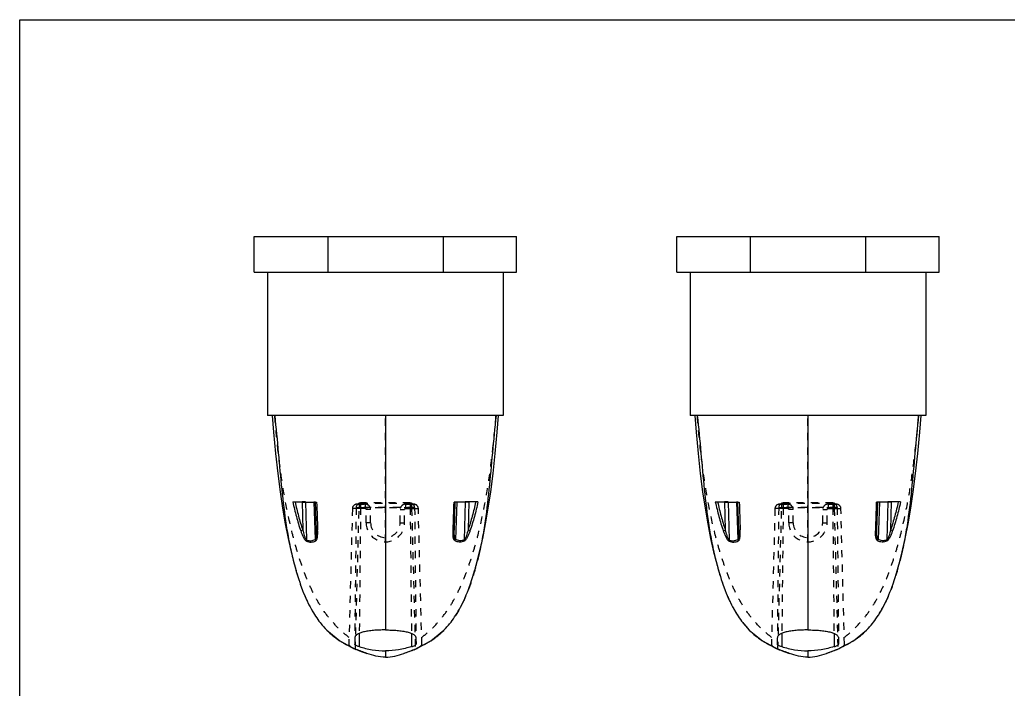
# Model space of a CAD drawing. Header units: millimetres. Extents: x 4 to 4769, y -754 to 1427.
# Drawn here: x 2245.3 to 2467.5, y 196.2 to 346.8 of the extents above; entities that cross this region are included whole.
import ezdxf

# ---------------------------------------------------------------- set-up
doc = ezdxf.new("R2010")
doc.units = ezdxf.units.MM
doc.header["$LTSCALE"] = 16.335
doc.linetypes.add('HIDDEN', pattern=[0.2, 0.1, -0.1])
doc.layers.get('0').update_dxf_attribs({"linetype": 'CONTINUOUS'})
doc.layers.add('DEFAULT_2', color=8, linetype='HIDDEN')

msp = doc.modelspace()

# ---------------------------------------------------------------- linework, layer by layer
at = {"color": 7, "linetype": 'Continuous'}
for p, q in [((2298.017, 290.002), (2298.017, 298.002)), ((2298.017, 298.002), (2357.016, 298.002)), ((2314.555, 298.002), (2314.555, 290.002)), ((2340.478, 298.002), (2340.478, 290.002)), ((2357.017, 290.002), (2357.017, 298.002)), ((2393.017, 290.002), (2393.017, 298.002)), ((2393.017, 298.002), (2452.016, 298.002)), ((2409.555, 298.002), (2409.555, 290.002)), ((2435.478, 298.002), (2435.478, 290.002)), ((2452.017, 290.002), (2452.017, 298.002)), ((2298.018, 290.002), (2357.016, 290.002)), ((2301.017, 290.002), (2301.017, 257.722)), ((2354.017, 290.002), (2354.017, 257.722)), ((2393.018, 290.002), (2452.016, 290.002)), ((2396.017, 290.002), (2396.017, 257.722)), ((2449.017, 290.002), (2449.017, 257.722)), ((2354.017, 257.722), (2301.017, 257.722)), ((2327.517, 257.722), (2327.517, 209.529)), ((2449.017, 257.722), (2396.017, 257.722)), ((2422.517, 257.722), (2422.517, 209.529)), ((2308.621, 238.305), (2308.775, 238.304)), ((2308.775, 238.304), (2309.571, 238.3)), ((2308.784, 238.314), (2308.934, 232.025)), ((2309.571, 238.3), (2309.716, 238.3)), ((2309.579, 238.312), (2309.783, 229.761)), ((2311.441, 238.292), (2311.778, 238.291)), ((2311.456, 238.303), (2311.75, 229.871)), ((2311.778, 238.291), (2312.071, 238.29)), ((2312.007, 232.042), (2311.789, 238.293)), ((2343.255, 238.291), (2342.963, 238.29)), ((2343.027, 232.042), (2343.245, 238.293)), ((2343.593, 238.292), (2343.255, 238.291)), ((2343.578, 238.303), (2343.284, 229.871)), ((2345.455, 238.312), (2345.251, 229.761)), ((2345.463, 238.3), (2345.318, 238.3)), ((2346.259, 238.304), (2345.463, 238.3)), ((2346.25, 238.314), (2346.099, 232.025)), ((2346.413, 238.305), (2346.259, 238.304)), ((2403.621, 238.305), (2403.775, 238.304)), ((2403.775, 238.304), (2404.571, 238.3)), ((2403.784, 238.314), (2403.934, 232.025)), ((2404.571, 238.3), (2404.716, 238.3)), ((2404.579, 238.312), (2404.783, 229.761)), ((2406.441, 238.292), (2406.778, 238.291)), ((2406.456, 238.303), (2406.75, 229.871)), ((2406.778, 238.291), (2407.071, 238.29)), ((2407.007, 232.042), (2406.789, 238.293)), ((2438.255, 238.291), (2437.963, 238.29)), ((2438.027, 232.042), (2438.245, 238.293)), ((2438.593, 238.292), (2438.255, 238.291)), ((2438.578, 238.303), (2438.284, 229.871)), ((2440.455, 238.312), (2440.251, 229.761)), ((2440.463, 238.3), (2440.318, 238.3)), ((2441.259, 238.304), (2440.463, 238.3)), ((2441.25, 238.314), (2441.099, 232.025)), ((2441.413, 238.305), (2441.259, 238.304)), ((2312.297, 231.76), (2312.286, 232.05)), ((2342.737, 231.76), (2342.747, 232.05)), ((2407.297, 231.76), (2407.286, 232.05)), ((2437.737, 231.76), (2437.747, 232.05)), ((2307.259, 223.481), (2307.281, 223.403)), ((2347.773, 223.476), (2347.752, 223.399)), ((2402.259, 223.481), (2402.281, 223.403)), ((2442.773, 223.476), (2442.752, 223.399)), ((2312.849, 211.194), (2313.1, 210.88)), ((2407.849, 211.194), (2408.1, 210.88)), ((2313.049, 210.942), (2313.1, 210.88)), ((2341.935, 210.881), (2342.005, 210.968)), ((2408.049, 210.942), (2408.1, 210.88)), ((2436.935, 210.881), (2437.005, 210.968)), ((2320.636, 207.687), (2320.622, 206.322)), ((2321.652, 208.768), (2321.621, 205.772)), ((2333.382, 208.768), (2333.413, 205.772)), ((2334.398, 207.687), (2334.412, 206.322)), ((2415.636, 207.687), (2415.622, 206.322)), ((2416.652, 208.768), (2416.621, 205.772)), ((2428.382, 208.768), (2428.413, 205.772)), ((2429.398, 207.687), (2429.412, 206.322)), ((2327.517, 204.839), (2327.517, 203.378)), ((2422.517, 204.839), (2422.517, 203.378))]:
    msp.add_line(p, q, dxfattribs=at)
msp.add_lwpolyline([(2245.323, 346.766), (2652.177, 346.766), (2652.177, 45.618), (2245.323, 45.618)], close=True)
for points in [[(2302.076, 257.722), (2302.379, 254.01), (2302.819, 249.234), (2303.307, 244.733), (2303.832, 240.619), (2304.386, 236.901), (2304.99, 233.395), (2305.64, 230.118), (2306.318, 227.114), (2307.008, 224.4), (2307.281, 223.407)], [(2347.752, 223.403), (2348.026, 224.399), (2348.715, 227.113), (2349.394, 230.117), (2350.043, 233.394), (2350.648, 236.9), (2351.201, 240.619), (2351.726, 244.732), (2352.215, 249.234), (2352.655, 254.011), (2352.958, 257.722)], [(2397.076, 257.722), (2397.379, 254.01), (2397.819, 249.234), (2398.307, 244.733), (2398.832, 240.619), (2399.386, 236.901), (2399.99, 233.395), (2400.64, 230.118), (2401.318, 227.114), (2402.008, 224.4), (2402.281, 223.407)], [(2442.752, 223.403), (2443.026, 224.399), (2443.715, 227.113), (2444.394, 230.117), (2445.043, 233.394), (2445.648, 236.9), (2446.201, 240.619), (2446.726, 244.732), (2447.215, 249.234), (2447.655, 254.011), (2447.958, 257.722)], [(2307.28, 223.407), (2307.405, 222.967), (2307.614, 222.255), (2307.825, 221.563), (2308.038, 220.891), (2308.254, 220.238), (2308.473, 219.604), (2308.695, 218.989), (2308.92, 218.392), (2309.148, 217.813), (2309.38, 217.252), (2309.615, 216.709), (2309.854, 216.184), (2310.095, 215.677), (2310.338, 215.188), (2310.583, 214.717), (2310.83, 214.263), (2311.078, 213.826), (2311.328, 213.405), (2311.579, 213.001), (2311.83, 212.613), (2312.083, 212.238), (2312.338, 211.876), (2312.593, 211.528), (2312.849, 211.194)], [(2342.005, 210.968), (2342.276, 211.311), (2342.548, 211.672), (2342.82, 212.05), (2343.091, 212.443), (2343.36, 212.853), (2343.629, 213.279), (2343.897, 213.725), (2344.163, 214.19), (2344.428, 214.674), (2344.69, 215.177), (2344.95, 215.699), (2345.207, 216.243), (2345.461, 216.806), (2345.711, 217.39), (2345.958, 217.994), (2346.2, 218.618), (2346.439, 219.263), (2346.674, 219.929), (2346.906, 220.617), (2347.135, 221.327), (2347.361, 222.059), (2347.585, 222.814), (2347.751, 223.399)], [(2402.28, 223.407), (2402.405, 222.967), (2402.614, 222.255), (2402.825, 221.563), (2403.038, 220.891), (2403.254, 220.238), (2403.473, 219.604), (2403.695, 218.989), (2403.92, 218.392), (2404.148, 217.813), (2404.38, 217.252), (2404.615, 216.709), (2404.854, 216.184), (2405.095, 215.677), (2405.338, 215.188), (2405.583, 214.717), (2405.83, 214.263), (2406.078, 213.826), (2406.328, 213.405), (2406.579, 213.001), (2406.83, 212.613), (2407.083, 212.238), (2407.338, 211.876), (2407.593, 211.528), (2407.849, 211.194)], [(2437.005, 210.968), (2437.276, 211.311), (2437.548, 211.672), (2437.82, 212.05), (2438.091, 212.443), (2438.36, 212.853), (2438.629, 213.279), (2438.897, 213.725), (2439.163, 214.19), (2439.428, 214.674), (2439.69, 215.177), (2439.95, 215.699), (2440.207, 216.243), (2440.461, 216.806), (2440.711, 217.39), (2440.958, 217.994), (2441.2, 218.618), (2441.439, 219.263), (2441.674, 219.929), (2441.906, 220.617), (2442.135, 221.327), (2442.361, 222.059), (2442.585, 222.814), (2442.751, 223.399)], [(2313.103, 210.883), (2314.343, 209.497), (2317.305, 207.069), (2320.913, 205.156)], [(2334.12, 205.156), (2337.731, 207.07), (2340.693, 209.499), (2341.932, 210.884)], [(2408.103, 210.883), (2409.343, 209.497), (2412.305, 207.069), (2415.913, 205.156)], [(2429.12, 205.156), (2432.731, 207.07), (2435.693, 209.499), (2436.932, 210.884)]]:
    msp.add_lwpolyline(points, dxfattribs=at)
for centre, radius, start, end in [((4802.7, 321.177), 2492.008, 181.906078, 182.049648), ((-147.666, 321.177), 2492.008, 357.950352, 358.093922), ((4897.7, 321.177), 2492.008, 181.906078, 182.049648), ((-52.666, 321.177), 2492.008, 357.950352, 358.093922), ((2377.903, 243.121), 73.324, 194.1725, 194.3475), ((2374.367, 242.205), 69.671, 194.33854, 195.58977), ((2280.683, 242.2), 69.654, 344.40627, 345.66246), ((2277.138, 243.118), 73.316, 345.65343, 345.8276), ((2472.903, 243.121), 73.324, 194.1725, 194.3475), ((2469.367, 242.205), 69.671, 194.33854, 195.58977), ((2375.683, 242.2), 69.654, 344.40627, 345.66246), ((2372.138, 243.118), 73.316, 345.65343, 345.8276), ((2327.889, 222.917), 19.069, 219.14311, 220.50471), ((2327.587, 222.66), 18.672, 220.50491, 223.21427), ((2327.426, 222.509), 18.451, 223.21626, 225.1138), ((2327.503, 222.594), 18.566, 225.13159, 236.14621), ((2327.531, 222.594), 18.566, 303.85996, 314.87519), ((2327.607, 222.509), 18.452, 314.89294, 316.78166), ((2327.447, 222.66), 18.672, 316.78367, 319.4944), ((2327.144, 222.918), 19.07, 319.49462, 320.86225), ((2422.889, 222.917), 19.069, 219.14311, 220.50471), ((2422.587, 222.66), 18.672, 220.50491, 223.21427), ((2422.426, 222.509), 18.451, 223.21626, 225.1138), ((2422.503, 222.594), 18.566, 225.13159, 236.14621), ((2422.531, 222.594), 18.566, 303.85996, 314.87519), ((2422.607, 222.509), 18.452, 314.89294, 316.78166), ((2422.447, 222.66), 18.672, 316.78367, 319.4944), ((2422.144, 222.918), 19.07, 319.49462, 320.86225), ((2328.017, 223.314), 19.451, 236.06843, 237.08228), ((2327.017, 223.314), 19.45, 302.92304, 303.93768), ((2423.017, 223.314), 19.451, 236.06843, 237.08228), ((2422.017, 223.314), 19.45, 302.92304, 303.93768), ((2331.299, 229.898), 26.812, 245.62955, 246.58751), ((2332.32, 232.258), 29.383, 246.59018, 247.64544), ((2322.714, 232.258), 29.383, 292.35461, 293.40956), ((2323.734, 229.898), 26.812, 293.41222, 294.37048), ((2426.299, 229.898), 26.812, 245.62955, 246.58751), ((2427.32, 232.258), 29.383, 246.59018, 247.64544), ((2417.714, 232.258), 29.383, 292.35461, 293.40956), ((2418.734, 229.898), 26.812, 293.41222, 294.37048)]:
    msp.add_arc(centre, radius, start, end, dxfattribs=at)
for points, knots in [([(2302.634, 257.722), (2302.936, 254.936), (2303.454, 249.396), (2304.181, 241.15), (2304.979, 234.376), (2305.901, 229.067), (2306.485, 226.458), (2306.811, 225.168)], [0, 0, 0, 0, 0.2559652, 0.5080426, 0.7560114, 0.8784716, 1, 1, 1, 1]), ([(2352.399, 257.722), (2352.097, 254.936), (2351.58, 249.396), (2350.852, 241.149), (2350.054, 234.376), (2349.133, 229.066), (2348.549, 226.458), (2348.223, 225.167)], [0, 0, 0, 0, 0.2559663, 0.5080446, 0.7560132, 0.8784727, 1, 1, 1, 1]), ([(2397.634, 257.722), (2397.936, 254.936), (2398.454, 249.396), (2399.181, 241.15), (2399.979, 234.376), (2400.901, 229.067), (2401.485, 226.458), (2401.811, 225.168)], [0, 0, 0, 0, 0.2559652, 0.5080426, 0.7560114, 0.8784716, 1, 1, 1, 1]), ([(2447.399, 257.722), (2447.097, 254.936), (2446.58, 249.396), (2445.852, 241.149), (2445.054, 234.376), (2444.133, 229.066), (2443.549, 226.458), (2443.223, 225.167)], [0, 0, 0, 0, 0.2559663, 0.5080446, 0.7560132, 0.8784727, 1, 1, 1, 1]), ([(2306.692, 238.318), (2306.763, 238.318), (2307.067, 238.315), (2307.372, 238.313), (2307.605, 238.312)], [0, 0, 0, 0, 0.2331261, 1, 1, 1, 1]), ([(2306.692, 238.318), (2306.944, 237.219), (2307.473, 235.029), (2308.118, 232.868), (2308.493, 231.808)], [0, 0, 0, 0, 0.5007232, 1, 1, 1, 1]), ([(2307.211, 238.317), (2307.453, 237.255), (2307.961, 235.139), (2308.577, 233.051), (2308.934, 232.025)], [0, 0, 0, 0, 0.5005999, 1, 1, 1, 1]), ([(2307.605, 238.312), (2307.685, 238.311), (2308.023, 238.309), (2308.362, 238.307), (2308.621, 238.305)], [0, 0, 0, 0, 0.2359079, 1, 1, 1, 1]), ([(2309.716, 238.3), (2309.851, 238.299), (2310.426, 238.296), (2311.001, 238.294), (2311.441, 238.292)], [0, 0, 0, 0, 0.2351612, 1, 1, 1, 1]), ([(2345.318, 238.3), (2345.183, 238.299), (2344.608, 238.296), (2344.032, 238.294), (2343.593, 238.292)], [0, 0, 0, 0, 0.2351612, 1, 1, 1, 1]), ([(2347.823, 238.317), (2347.581, 237.255), (2347.073, 235.139), (2346.457, 233.051), (2346.099, 232.025)], [0, 0, 0, 0, 0.5005999, 1, 1, 1, 1]), ([(2347.429, 238.312), (2347.349, 238.311), (2347.01, 238.309), (2346.671, 238.307), (2346.413, 238.305)], [0, 0, 0, 0, 0.2359079, 1, 1, 1, 1]), ([(2348.341, 238.318), (2348.09, 237.219), (2347.561, 235.029), (2346.916, 232.868), (2346.541, 231.808)], [0, 0, 0, 0, 0.5007232, 1, 1, 1, 1]), ([(2348.341, 238.318), (2348.27, 238.318), (2347.966, 238.315), (2347.662, 238.313), (2347.429, 238.312)], [0, 0, 0, 0, 0.2331261, 1, 1, 1, 1]), ([(2401.692, 238.318), (2401.763, 238.318), (2402.067, 238.315), (2402.372, 238.313), (2402.605, 238.312)], [0, 0, 0, 0, 0.2331261, 1, 1, 1, 1]), ([(2401.692, 238.318), (2401.944, 237.219), (2402.473, 235.029), (2403.118, 232.868), (2403.493, 231.808)], [0, 0, 0, 0, 0.5007232, 1, 1, 1, 1]), ([(2402.211, 238.317), (2402.453, 237.255), (2402.961, 235.139), (2403.577, 233.051), (2403.934, 232.025)], [0, 0, 0, 0, 0.5005999, 1, 1, 1, 1]), ([(2402.605, 238.312), (2402.685, 238.311), (2403.023, 238.309), (2403.362, 238.307), (2403.621, 238.305)], [0, 0, 0, 0, 0.2359079, 1, 1, 1, 1]), ([(2404.716, 238.3), (2404.851, 238.299), (2405.426, 238.296), (2406.001, 238.294), (2406.441, 238.292)], [0, 0, 0, 0, 0.2351612, 1, 1, 1, 1]), ([(2440.318, 238.3), (2440.183, 238.299), (2439.608, 238.296), (2439.032, 238.294), (2438.593, 238.292)], [0, 0, 0, 0, 0.2351612, 1, 1, 1, 1]), ([(2442.823, 238.317), (2442.581, 237.255), (2442.073, 235.139), (2441.457, 233.051), (2441.099, 232.025)], [0, 0, 0, 0, 0.5005999, 1, 1, 1, 1]), ([(2442.429, 238.312), (2442.349, 238.311), (2442.01, 238.309), (2441.671, 238.307), (2441.413, 238.305)], [0, 0, 0, 0, 0.2359079, 1, 1, 1, 1]), ([(2443.341, 238.318), (2443.09, 237.219), (2442.561, 235.029), (2441.916, 232.868), (2441.541, 231.808)], [0, 0, 0, 0, 0.5007232, 1, 1, 1, 1]), ([(2443.341, 238.318), (2443.27, 238.318), (2442.966, 238.315), (2442.662, 238.313), (2442.429, 238.312)], [0, 0, 0, 0, 0.2331261, 1, 1, 1, 1]), ([(2308.493, 231.808), (2308.549, 231.846), (2308.695, 231.922), (2308.845, 231.988), (2308.934, 232.025)], [0, 0, 0, 0, 0.4117963, 1, 1, 1, 1]), ([(2308.493, 231.808), (2308.574, 231.578), (2308.744, 231.126), (2308.986, 230.576), (2309.205, 230.162), (2309.38, 229.88), (2309.565, 229.645), (2309.712, 229.519), (2309.79, 229.486)], [0, 0, 0, 0, 0.2708432, 0.5372629, 0.6668606, 0.7913474, 0.9057301, 1, 1, 1, 1]), ([(2308.934, 232.025), (2308.984, 231.817), (2309.088, 231.406), (2309.236, 230.897), (2309.372, 230.5), (2309.484, 230.216), (2309.591, 229.993), (2309.692, 229.843), (2309.75, 229.781), (2309.783, 229.761)], [0, 0, 0, 0, 0.2619128, 0.5222063, 0.6509262, 0.7773679, 0.8981452, 0.9532518, 1, 1, 1, 1]), ([(2311.75, 229.871), (2311.809, 229.915), (2311.885, 230.066), (2311.945, 230.307), (2311.984, 230.578), (2312.013, 230.958), (2312.023, 231.448), (2312.014, 231.843), (2312.007, 232.042)], [0, 0, 0, 0, 0.0988288, 0.21471, 0.3385365, 0.4667189, 0.7304565, 1, 1, 1, 1]), ([(2311.852, 229.557), (2311.992, 229.622), (2312.129, 229.867), (2312.217, 230.194), (2312.282, 230.59), (2312.311, 231.114), (2312.305, 231.542), (2312.297, 231.76)], [0, 0, 0, 0, 0.2000785, 0.3193724, 0.4466481, 0.7167175, 1, 1, 1, 1]), ([(2312.297, 231.76), (2312.255, 231.777), (2312.18, 231.813), (2312.066, 231.893), (2312.009, 231.984), (2312.007, 232.042)], [0, 0, 0, 0, 0.3195416, 0.5889107, 1, 1, 1, 1]), ([(2343.181, 229.557), (2343.041, 229.622), (2342.905, 229.867), (2342.816, 230.194), (2342.752, 230.59), (2342.723, 231.114), (2342.729, 231.542), (2342.737, 231.76)], [0, 0, 0, 0, 0.2000785, 0.3193724, 0.4466481, 0.7167175, 1, 1, 1, 1]), ([(2342.737, 231.76), (2342.779, 231.777), (2342.854, 231.813), (2342.968, 231.893), (2343.025, 231.984), (2343.027, 232.042)], [0, 0, 0, 0, 0.3195416, 0.5889107, 1, 1, 1, 1]), ([(2343.284, 229.871), (2343.225, 229.915), (2343.149, 230.066), (2343.089, 230.307), (2343.05, 230.578), (2343.02, 230.958), (2343.011, 231.448), (2343.02, 231.843), (2343.027, 232.042)], [0, 0, 0, 0, 0.0988288, 0.21471, 0.3385365, 0.4667189, 0.7304565, 1, 1, 1, 1]), ([(2346.541, 231.808), (2346.459, 231.578), (2346.289, 231.126), (2346.047, 230.576), (2345.829, 230.162), (2345.653, 229.88), (2345.469, 229.645), (2345.322, 229.519), (2345.244, 229.486)], [0, 0, 0, 0, 0.2708432, 0.5372629, 0.6668606, 0.7913474, 0.9057301, 1, 1, 1, 1]), ([(2346.099, 232.025), (2346.05, 231.817), (2345.946, 231.406), (2345.797, 230.897), (2345.662, 230.5), (2345.549, 230.216), (2345.442, 229.993), (2345.342, 229.843), (2345.283, 229.781), (2345.251, 229.761)], [0, 0, 0, 0, 0.2619128, 0.5222063, 0.6509262, 0.7773679, 0.8981452, 0.9532518, 1, 1, 1, 1]), ([(2346.541, 231.808), (2346.485, 231.846), (2346.339, 231.922), (2346.189, 231.988), (2346.099, 232.025)], [0, 0, 0, 0, 0.4117963, 1, 1, 1, 1]), ([(2403.493, 231.808), (2403.549, 231.846), (2403.695, 231.922), (2403.845, 231.988), (2403.934, 232.025)], [0, 0, 0, 0, 0.4117963, 1, 1, 1, 1]), ([(2403.493, 231.808), (2403.574, 231.578), (2403.744, 231.126), (2403.986, 230.576), (2404.205, 230.162), (2404.38, 229.88), (2404.565, 229.645), (2404.712, 229.519), (2404.79, 229.486)], [0, 0, 0, 0, 0.2708432, 0.5372629, 0.6668606, 0.7913474, 0.9057301, 1, 1, 1, 1]), ([(2403.934, 232.025), (2403.984, 231.817), (2404.088, 231.406), (2404.236, 230.897), (2404.372, 230.5), (2404.484, 230.216), (2404.591, 229.993), (2404.692, 229.843), (2404.75, 229.781), (2404.783, 229.761)], [0, 0, 0, 0, 0.2619128, 0.5222063, 0.6509262, 0.7773679, 0.8981452, 0.9532518, 1, 1, 1, 1]), ([(2406.75, 229.871), (2406.809, 229.915), (2406.885, 230.066), (2406.945, 230.307), (2406.984, 230.578), (2407.013, 230.958), (2407.023, 231.448), (2407.014, 231.843), (2407.007, 232.042)], [0, 0, 0, 0, 0.0988288, 0.21471, 0.3385365, 0.4667189, 0.7304565, 1, 1, 1, 1]), ([(2406.852, 229.557), (2406.992, 229.622), (2407.129, 229.867), (2407.217, 230.194), (2407.282, 230.59), (2407.311, 231.114), (2407.305, 231.542), (2407.297, 231.76)], [0, 0, 0, 0, 0.2000785, 0.3193724, 0.4466481, 0.7167175, 1, 1, 1, 1]), ([(2407.297, 231.76), (2407.255, 231.777), (2407.18, 231.813), (2407.066, 231.893), (2407.009, 231.984), (2407.007, 232.042)], [0, 0, 0, 0, 0.3195416, 0.5889107, 1, 1, 1, 1]), ([(2438.181, 229.557), (2438.041, 229.622), (2437.905, 229.867), (2437.816, 230.194), (2437.752, 230.59), (2437.723, 231.114), (2437.729, 231.542), (2437.737, 231.76)], [0, 0, 0, 0, 0.2000785, 0.3193724, 0.4466481, 0.7167175, 1, 1, 1, 1]), ([(2437.737, 231.76), (2437.779, 231.777), (2437.854, 231.813), (2437.968, 231.893), (2438.025, 231.984), (2438.027, 232.042)], [0, 0, 0, 0, 0.3195416, 0.5889107, 1, 1, 1, 1]), ([(2438.284, 229.871), (2438.225, 229.915), (2438.149, 230.066), (2438.089, 230.307), (2438.05, 230.578), (2438.02, 230.958), (2438.011, 231.448), (2438.02, 231.843), (2438.027, 232.042)], [0, 0, 0, 0, 0.0988288, 0.21471, 0.3385365, 0.4667189, 0.7304565, 1, 1, 1, 1]), ([(2441.541, 231.808), (2441.459, 231.578), (2441.289, 231.126), (2441.047, 230.576), (2440.829, 230.162), (2440.653, 229.88), (2440.469, 229.645), (2440.322, 229.519), (2440.244, 229.486)], [0, 0, 0, 0, 0.2708432, 0.5372629, 0.6668606, 0.7913474, 0.9057301, 1, 1, 1, 1]), ([(2441.099, 232.025), (2441.05, 231.817), (2440.946, 231.406), (2440.797, 230.897), (2440.662, 230.5), (2440.549, 230.216), (2440.442, 229.993), (2440.342, 229.843), (2440.283, 229.781), (2440.251, 229.761)], [0, 0, 0, 0, 0.2619128, 0.5222063, 0.6509262, 0.7773679, 0.8981452, 0.9532518, 1, 1, 1, 1]), ([(2441.541, 231.808), (2441.485, 231.846), (2441.339, 231.922), (2441.189, 231.988), (2441.099, 232.025)], [0, 0, 0, 0, 0.4117963, 1, 1, 1, 1]), ([(2309.79, 229.486), (2309.786, 229.508), (2309.775, 229.6), (2309.776, 229.692), (2309.783, 229.761)], [0, 0, 0, 0, 0.2457898, 1, 1, 1, 1]), ([(2309.783, 229.761), (2309.941, 229.695), (2310.27, 229.599), (2310.95, 229.567), (2311.448, 229.721), (2311.75, 229.871)], [0, 0, 0, 0, 0.2546239, 0.5006851, 1, 1, 1, 1]), ([(2309.79, 229.486), (2309.956, 229.415), (2310.298, 229.31), (2311.008, 229.263), (2311.533, 229.409), (2311.852, 229.557)], [0, 0, 0, 0, 0.2550477, 0.5015696, 1, 1, 1, 1]), ([(2345.244, 229.486), (2345.078, 229.415), (2344.736, 229.31), (2344.025, 229.263), (2343.501, 229.409), (2343.181, 229.557)], [0, 0, 0, 0, 0.2550477, 0.5015696, 1, 1, 1, 1]), ([(2345.251, 229.761), (2345.092, 229.695), (2344.764, 229.599), (2344.084, 229.567), (2343.586, 229.721), (2343.284, 229.871)], [0, 0, 0, 0, 0.2546239, 0.5006851, 1, 1, 1, 1]), ([(2345.244, 229.486), (2345.247, 229.508), (2345.259, 229.6), (2345.258, 229.692), (2345.251, 229.761)], [0, 0, 0, 0, 0.2457898, 1, 1, 1, 1]), ([(2404.79, 229.486), (2404.786, 229.508), (2404.775, 229.6), (2404.776, 229.692), (2404.783, 229.761)], [0, 0, 0, 0, 0.2457898, 1, 1, 1, 1]), ([(2404.783, 229.761), (2404.941, 229.695), (2405.27, 229.599), (2405.95, 229.567), (2406.448, 229.721), (2406.75, 229.871)], [0, 0, 0, 0, 0.2546239, 0.5006851, 1, 1, 1, 1]), ([(2404.79, 229.486), (2404.956, 229.415), (2405.298, 229.31), (2406.008, 229.263), (2406.533, 229.409), (2406.852, 229.557)], [0, 0, 0, 0, 0.2550477, 0.5015696, 1, 1, 1, 1]), ([(2440.244, 229.486), (2440.078, 229.415), (2439.736, 229.31), (2439.025, 229.263), (2438.501, 229.409), (2438.181, 229.557)], [0, 0, 0, 0, 0.2550477, 0.5015696, 1, 1, 1, 1]), ([(2440.251, 229.761), (2440.092, 229.695), (2439.764, 229.599), (2439.084, 229.567), (2438.586, 229.721), (2438.284, 229.871)], [0, 0, 0, 0, 0.2546239, 0.5006851, 1, 1, 1, 1]), ([(2440.244, 229.486), (2440.247, 229.508), (2440.259, 229.6), (2440.258, 229.692), (2440.251, 229.761)], [0, 0, 0, 0, 0.2457898, 1, 1, 1, 1]), ([(2327.517, 209.529), (2327.061, 209.529), (2326.169, 209.512), (2324.876, 209.431), (2323.69, 209.297), (2322.655, 209.108), (2321.809, 208.859), (2321.243, 208.585), (2320.923, 208.324), (2320.76, 208.125), (2320.66, 207.911), (2320.637, 207.76), (2320.636, 207.687)], [0, 0, 0, 0, 0.1818502, 0.3564801, 0.5171841, 0.6582942, 0.7758842, 0.8687108, 0.9066899, 0.9401473, 0.9705965, 1, 1, 1, 1]), ([(2327.517, 209.529), (2327.972, 209.529), (2328.865, 209.512), (2330.158, 209.431), (2331.344, 209.297), (2332.379, 209.108), (2333.225, 208.859), (2333.79, 208.585), (2334.111, 208.324), (2334.274, 208.125), (2334.374, 207.911), (2334.397, 207.76), (2334.398, 207.687)], [0, 0, 0, 0, 0.1818502, 0.3564801, 0.5171841, 0.6582942, 0.7758842, 0.8687108, 0.9066899, 0.9401473, 0.9705965, 1, 1, 1, 1]), ([(2422.517, 209.529), (2422.061, 209.529), (2421.169, 209.512), (2419.876, 209.431), (2418.69, 209.297), (2417.655, 209.108), (2416.809, 208.859), (2416.243, 208.585), (2415.923, 208.324), (2415.76, 208.125), (2415.66, 207.911), (2415.637, 207.76), (2415.636, 207.687)], [0, 0, 0, 0, 0.1818502, 0.3564801, 0.5171841, 0.6582942, 0.7758842, 0.8687108, 0.9066899, 0.9401473, 0.9705965, 1, 1, 1, 1]), ([(2422.517, 209.529), (2422.972, 209.529), (2423.865, 209.512), (2425.158, 209.431), (2426.344, 209.297), (2427.379, 209.108), (2428.225, 208.859), (2428.79, 208.585), (2429.111, 208.324), (2429.274, 208.125), (2429.374, 207.911), (2429.397, 207.76), (2429.398, 207.687)], [0, 0, 0, 0, 0.1818502, 0.3564801, 0.5171841, 0.6582942, 0.7758842, 0.8687108, 0.9066899, 0.9401473, 0.9705965, 1, 1, 1, 1]), ([(2317.447, 206.986), (2317.667, 206.844), (2318.567, 206.287), (2319.511, 205.803), (2320.236, 205.475)], [0, 0, 0, 0, 0.247847, 1, 1, 1, 1]), ([(2337.588, 206.987), (2337.368, 206.845), (2336.468, 206.287), (2335.523, 205.803), (2334.798, 205.475)], [0, 0, 0, 0, 0.247845, 1, 1, 1, 1]), ([(2412.447, 206.986), (2412.667, 206.844), (2413.567, 206.287), (2414.511, 205.803), (2415.236, 205.475)], [0, 0, 0, 0, 0.247847, 1, 1, 1, 1]), ([(2432.588, 206.987), (2432.368, 206.845), (2431.468, 206.287), (2430.523, 205.803), (2429.798, 205.475)], [0, 0, 0, 0, 0.247845, 1, 1, 1, 1]), ([(2321.621, 205.772), (2321.491, 205.812), (2321.25, 205.897), (2320.941, 206.041), (2320.74, 206.164), (2320.644, 206.258), (2320.621, 206.303), (2320.622, 206.322)], [0, 0, 0, 0, 0.3502547, 0.6547522, 0.8779708, 0.9513881, 1, 1, 1, 1]), ([(2323.362, 204.244), (2322.95, 204.384), (2322.128, 204.673), (2321.315, 204.987), (2320.913, 205.156)], [0, 0, 0, 0, 0.5000097, 1, 1, 1, 1]), ([(2321.144, 205.083), (2321.326, 205.008), (2322.06, 204.714), (2322.803, 204.442), (2323.362, 204.244)], [0, 0, 0, 0, 0.2493386, 1, 1, 1, 1]), ([(2321.621, 205.772), (2322.575, 205.482), (2324.521, 205.012), (2326.519, 204.839), (2327.517, 204.839)], [0, 0, 0, 0, 0.500073, 1, 1, 1, 1]), ([(2333.413, 205.772), (2332.458, 205.482), (2330.513, 205.012), (2328.514, 204.839), (2327.517, 204.839)], [0, 0, 0, 0, 0.500073, 1, 1, 1, 1]), ([(2331.672, 204.244), (2332.084, 204.384), (2332.906, 204.673), (2333.719, 204.987), (2334.12, 205.156)], [0, 0, 0, 0, 0.5000097, 1, 1, 1, 1]), ([(2333.89, 205.083), (2333.707, 205.008), (2332.973, 204.714), (2332.231, 204.442), (2331.672, 204.244)], [0, 0, 0, 0, 0.2493382, 1, 1, 1, 1]), ([(2333.413, 205.772), (2333.543, 205.812), (2333.784, 205.897), (2334.093, 206.041), (2334.294, 206.164), (2334.39, 206.258), (2334.412, 206.303), (2334.412, 206.322)], [0, 0, 0, 0, 0.3502547, 0.6547522, 0.8779708, 0.9513881, 1, 1, 1, 1]), ([(2416.621, 205.772), (2416.491, 205.812), (2416.25, 205.897), (2415.941, 206.041), (2415.74, 206.164), (2415.644, 206.258), (2415.621, 206.303), (2415.622, 206.322)], [0, 0, 0, 0, 0.3502547, 0.6547522, 0.8779708, 0.9513881, 1, 1, 1, 1]), ([(2418.362, 204.244), (2417.95, 204.384), (2417.128, 204.673), (2416.315, 204.987), (2415.913, 205.156)], [0, 0, 0, 0, 0.5000097, 1, 1, 1, 1]), ([(2416.144, 205.083), (2416.326, 205.008), (2417.06, 204.714), (2417.803, 204.442), (2418.362, 204.244)], [0, 0, 0, 0, 0.2493386, 1, 1, 1, 1]), ([(2416.621, 205.772), (2417.575, 205.482), (2419.521, 205.012), (2421.519, 204.839), (2422.517, 204.839)], [0, 0, 0, 0, 0.500073, 1, 1, 1, 1]), ([(2428.413, 205.772), (2427.458, 205.482), (2425.513, 205.012), (2423.514, 204.839), (2422.517, 204.839)], [0, 0, 0, 0, 0.500073, 1, 1, 1, 1]), ([(2426.672, 204.244), (2427.084, 204.384), (2427.906, 204.673), (2428.719, 204.987), (2429.12, 205.156)], [0, 0, 0, 0, 0.5000097, 1, 1, 1, 1]), ([(2428.89, 205.083), (2428.707, 205.008), (2427.973, 204.714), (2427.231, 204.442), (2426.672, 204.244)], [0, 0, 0, 0, 0.2493382, 1, 1, 1, 1]), ([(2428.413, 205.772), (2428.543, 205.812), (2428.784, 205.897), (2429.093, 206.041), (2429.294, 206.164), (2429.39, 206.258), (2429.412, 206.303), (2429.412, 206.322)], [0, 0, 0, 0, 0.3502547, 0.6547522, 0.8779708, 0.9513881, 1, 1, 1, 1]), ([(2327.517, 203.378), (2326.808, 203.378), (2325.387, 203.583), (2324.035, 204.015), (2323.362, 204.244)], [0, 0, 0, 0, 0.4996013, 1, 1, 1, 1]), ([(2327.517, 203.378), (2328.226, 203.378), (2329.646, 203.583), (2330.999, 204.015), (2331.672, 204.244)], [0, 0, 0, 0, 0.4996013, 1, 1, 1, 1]), ([(2422.517, 203.378), (2421.808, 203.378), (2420.387, 203.583), (2419.035, 204.015), (2418.362, 204.244)], [0, 0, 0, 0, 0.4996013, 1, 1, 1, 1]), ([(2422.517, 203.378), (2423.226, 203.378), (2424.646, 203.583), (2425.999, 204.015), (2426.672, 204.244)], [0, 0, 0, 0, 0.4996013, 1, 1, 1, 1])]:
    msp.add_open_spline(points, degree=3, knots=knots, dxfattribs=at)
for points in [[(2311.852, 229.557), (2311.804, 229.656), (2311.769, 229.763), (2311.75, 229.871)], [(2343.181, 229.557), (2343.229, 229.656), (2343.264, 229.763), (2343.284, 229.871)], [(2406.852, 229.557), (2406.804, 229.656), (2406.769, 229.763), (2406.75, 229.871)], [(2438.181, 229.557), (2438.229, 229.656), (2438.264, 229.763), (2438.284, 229.871)]]:
    msp.add_open_spline(points, degree=3, dxfattribs=at)
at = {"layer": 'DEFAULT_2', "color": 8, "linetype": 'HIDDEN'}
for p, q in [((2327.517, 229.334), (2327.517, 257.722)), ((2422.517, 229.334), (2422.517, 257.722)), ((2307.211, 238.317), (2308.784, 238.314)), ((2309.579, 238.312), (2311.456, 238.303)), ((2311.789, 238.3), (2311.789, 238.293)), ((2321.109, 237.811), (2322.994, 237.812)), ((2321.109, 237.805), (2321.109, 237.811)), ((2321.611, 237.803), (2321.611, 236.822)), ((2322.994, 237.803), (2321.611, 237.803)), ((2321.949, 238.08), (2321.949, 237.088)), ((2333.085, 238.08), (2321.949, 238.08)), ((2322.994, 237.812), (2322.994, 236.822)), ((2332.039, 237.812), (2332.039, 236.822)), ((2333.925, 237.811), (2332.039, 237.812)), ((2332.039, 237.803), (2333.422, 237.803)), ((2333.085, 238.08), (2333.085, 237.088)), ((2333.422, 237.803), (2333.422, 236.822)), ((2333.925, 237.805), (2333.925, 237.811)), ((2343.245, 238.3), (2343.245, 238.293)), ((2345.455, 238.312), (2343.578, 238.303)), ((2347.823, 238.317), (2346.25, 238.314)), ((2402.211, 238.317), (2403.784, 238.314)), ((2404.579, 238.312), (2406.456, 238.303)), ((2406.789, 238.3), (2406.789, 238.293)), ((2416.109, 237.811), (2417.994, 237.812)), ((2416.109, 237.805), (2416.109, 237.811)), ((2417.994, 237.803), (2416.611, 237.803)), ((2416.611, 237.803), (2416.611, 236.822)), ((2428.085, 238.08), (2416.949, 238.08)), ((2416.949, 238.08), (2416.949, 237.088)), ((2417.994, 237.812), (2417.994, 236.822)), ((2427.039, 237.812), (2427.039, 236.822)), ((2428.925, 237.811), (2427.039, 237.812)), ((2427.039, 237.803), (2428.422, 237.803)), ((2428.085, 238.08), (2428.085, 237.088)), ((2428.422, 237.803), (2428.422, 236.822)), ((2428.925, 237.805), (2428.925, 237.811)), ((2438.245, 238.3), (2438.245, 238.293)), ((2440.455, 238.312), (2438.578, 238.303)), ((2442.823, 238.317), (2441.25, 238.314)), ((2320.104, 236.826), (2319.304, 206.267)), ((2320.104, 236.826), (2320.104, 236.831)), ((2320.944, 237.085), (2320.636, 207.687)), ((2320.784, 205.212), (2321.611, 236.822)), ((2320.944, 237.071), (2320.944, 237.085)), ((2322.994, 236.822), (2321.611, 236.822)), ((2321.949, 237.088), (2321.652, 208.768)), ((2321.949, 237.088), (2333.085, 237.088)), ((2323.195, 233.656), (2323.195, 236.621)), ((2324.2, 233.632), (2324.2, 236.597)), ((2330.833, 233.632), (2330.833, 236.597)), ((2331.838, 233.656), (2331.838, 236.621)), ((2332.039, 236.822), (2333.422, 236.822)), ((2333.085, 237.088), (2333.382, 208.768)), ((2333.422, 236.822), (2334.25, 205.212)), ((2334.09, 237.085), (2334.398, 207.687)), ((2334.09, 237.071), (2334.09, 237.085)), ((2334.929, 236.826), (2334.929, 236.831)), ((2335.729, 206.267), (2334.929, 236.826)), ((2415.104, 236.826), (2414.304, 206.267)), ((2415.104, 236.826), (2415.104, 236.831)), ((2415.944, 237.085), (2415.636, 207.687)), ((2415.784, 205.212), (2416.611, 236.822)), ((2415.944, 237.071), (2415.944, 237.085)), ((2417.994, 236.822), (2416.611, 236.822)), ((2416.949, 237.088), (2416.652, 208.768)), ((2416.949, 237.088), (2428.085, 237.088)), ((2418.195, 233.656), (2418.195, 236.621)), ((2419.2, 233.632), (2419.2, 236.597)), ((2425.833, 233.632), (2425.833, 236.597)), ((2426.838, 233.656), (2426.838, 236.621)), ((2427.039, 236.822), (2428.422, 236.822)), ((2428.085, 237.088), (2428.382, 208.768)), ((2428.422, 236.822), (2429.25, 205.212)), ((2429.09, 237.085), (2429.398, 207.687)), ((2429.09, 237.071), (2429.09, 237.085)), ((2429.929, 236.826), (2429.929, 236.831)), ((2430.729, 206.267), (2429.929, 236.826)), ((2307.281, 223.407), (2307.308, 223.307)), ((2347.725, 223.304), (2347.752, 223.403)), ((2402.281, 223.407), (2402.308, 223.307)), ((2442.725, 223.304), (2442.752, 223.403)), ((2313.049, 210.942), (2313.103, 210.883)), ((2341.932, 210.884), (2341.991, 210.95)), ((2408.049, 210.942), (2408.103, 210.883)), ((2436.932, 210.884), (2436.991, 210.95)), ((2320.914, 205.157), (2320.784, 205.212)), ((2334.12, 205.157), (2334.25, 205.212)), ((2415.914, 205.157), (2415.784, 205.212)), ((2429.12, 205.157), (2429.25, 205.212))]:
    msp.add_line(p, q, dxfattribs=at)
for centre, radius, start, end in [((2321.109, 236.8), 1.005, 90.06732, 178.49997), ((2321.949, 237.075), 1.005, 89.99986, 179.39986), ((2321.949, 237.061), 1.005, 89.99986, 179.39986), ((2322.995, 236.607), 1.205, 359.99007, 90.03839), ((2332.039, 236.607), 1.205, 89.96161, 180.00993), ((2333.085, 237.075), 1.005, 0.60014, 90.00014), ((2333.085, 237.061), 1.005, 0.60014, 90.00014), ((2333.925, 236.8), 1.005, 1.50003, 89.93273), ((2416.109, 236.8), 1.005, 90.06732, 178.49997), ((2416.949, 237.075), 1.005, 89.99986, 179.39986), ((2416.949, 237.061), 1.005, 89.99986, 179.39986), ((2417.995, 236.607), 1.205, 359.99007, 90.03839), ((2427.039, 236.607), 1.205, 89.96161, 180.00993), ((2428.085, 237.075), 1.005, 0.60014, 90.00014), ((2428.085, 237.061), 1.005, 0.60014, 90.00014), ((2428.925, 236.8), 1.005, 1.50003, 89.93273), ((2322.994, 236.621), 0.201, 359.9982, 89.99737), ((2332.039, 236.621), 0.201, 90.00263, 180.0018), ((2417.994, 236.621), 0.201, 359.9982, 89.99737), ((2427.039, 236.621), 0.201, 90.00263, 180.0018), ((2327.517, 233.655), 4.322, 179.99777, 0.00223), ((2327.516, 233.642), 3.316, 180.00082, 359.99918), ((2422.517, 233.655), 4.322, 179.99777, 0.00223), ((2422.516, 233.642), 3.316, 180.00082, 359.99918)]:
    msp.add_arc(centre, radius, start, end, dxfattribs=at)
for centre, ratio, start_param, end_param in [((2307.901, 238.309), 0.0031419, 0.5839524, 1.1161785), ((2309.777, 238.3), 0.0031398, 0, 0.5837446), ((2345.256, 238.3), 0.0031398, 2.5578481, 3.1415927), ((2347.133, 238.309), 0.0031419, 2.0254142, 2.5576402), ((2402.901, 238.309), 0.0031419, 0.5839524, 1.1161785), ((2404.777, 238.3), 0.0031398, 0, 0.5837446), ((2440.256, 238.3), 0.0031398, 2.5578481, 3.1415927), ((2442.133, 238.309), 0.0031419, 2.0254142, 2.5576402)]:
    msp.add_ellipse(centre, major_axis=(2.011, 0), ratio=ratio, start_param=start_param, end_param=end_param, dxfattribs=at)
for points, knots in [([(2319.346, 207.854), (2318.894, 208.202), (2318.019, 208.931), (2316.367, 210.48), (2314.489, 212.582), (2312.591, 215.359), (2311.028, 218.316), (2309.699, 221.374), (2308.548, 224.505), (2307.543, 227.691), (2306.371, 232.003), (2305.176, 237.487), (2304.078, 244.162), (2303.243, 250.915), (2302.829, 255.447), (2302.649, 257.722)], [0, 0, 0, 0, 0.0317042, 0.0632488, 0.1258719, 0.1879838, 0.2497926, 0.3115197, 0.3732859, 0.4351578, 0.4971739, 0.6217116, 0.7470188, 0.8731203, 1, 1, 1, 1]), ([(2335.688, 207.854), (2336.14, 208.202), (2337.015, 208.931), (2338.667, 210.48), (2340.544, 212.582), (2342.443, 215.359), (2344.006, 218.316), (2345.335, 221.374), (2346.486, 224.505), (2347.49, 227.691), (2348.663, 232.003), (2349.857, 237.487), (2350.956, 244.162), (2351.79, 250.915), (2352.205, 255.447), (2352.384, 257.722)], [0, 0, 0, 0, 0.0317042, 0.0632488, 0.1258718, 0.1879837, 0.2497925, 0.3115197, 0.3732859, 0.4351578, 0.4971739, 0.6217116, 0.7470188, 0.8731203, 1, 1, 1, 1]), ([(2414.346, 207.854), (2413.894, 208.202), (2413.019, 208.931), (2411.367, 210.48), (2409.489, 212.582), (2407.591, 215.359), (2406.028, 218.316), (2404.699, 221.374), (2403.548, 224.505), (2402.543, 227.691), (2401.371, 232.003), (2400.176, 237.487), (2399.078, 244.162), (2398.243, 250.915), (2397.829, 255.447), (2397.649, 257.722)], [0, 0, 0, 0, 0.0317042, 0.0632488, 0.1258719, 0.1879838, 0.2497926, 0.3115197, 0.3732859, 0.4351578, 0.4971739, 0.6217116, 0.7470188, 0.8731203, 1, 1, 1, 1]), ([(2430.688, 207.854), (2431.14, 208.202), (2432.015, 208.931), (2433.667, 210.48), (2435.544, 212.582), (2437.443, 215.359), (2439.006, 218.316), (2440.335, 221.374), (2441.486, 224.505), (2442.49, 227.691), (2443.663, 232.003), (2444.857, 237.487), (2445.956, 244.162), (2446.79, 250.915), (2447.205, 255.447), (2447.384, 257.722)], [0, 0, 0, 0, 0.0317042, 0.0632488, 0.1258718, 0.1879837, 0.2497925, 0.3115197, 0.3732859, 0.4351578, 0.4971739, 0.6217116, 0.7470188, 0.8731203, 1, 1, 1, 1]), ([(2306.692, 238.318), (2306.721, 238.318), (2306.894, 238.317), (2307.067, 238.317), (2307.211, 238.317)], [0, 0, 0, 0, 0.1665453, 1, 1, 1, 1]), ([(2311.789, 238.293), (2311.789, 238.291), (2311.798, 238.294), (2311.808, 238.291), (2311.833, 238.292), (2311.864, 238.291), (2311.904, 238.291), (2311.974, 238.291), (2312.031, 238.29), (2312.071, 238.29)], [0, 0, 0, 0, 0.0161234, 0.0643328, 0.1444864, 0.2560951, 0.3985219, 0.5708677, 1, 1, 1, 1]), ([(2321.611, 237.803), (2321.547, 237.803), (2321.454, 237.803), (2321.336, 237.804), (2321.261, 237.804), (2321.199, 237.804), (2321.157, 237.804), (2321.133, 237.805), (2321.12, 237.804), (2321.114, 237.806), (2321.109, 237.804), (2321.109, 237.805)], [0, 0, 0, 0, 0.3826894, 0.5555908, 0.707133, 0.8314939, 0.923889, 0.9569419, 0.9807823, 0.9951739, 1, 1, 1, 1]), ([(2321.949, 238.066), (2321.949, 238.065), (2321.952, 238.066), (2321.956, 238.065), (2321.965, 238.065), (2321.983, 238.064), (2322.014, 238.063), (2322.06, 238.062), (2322.12, 238.062), (2322.193, 238.061), (2322.278, 238.06), (2322.418, 238.059), (2322.622, 238.058), (2322.902, 238.056), (2323.226, 238.055), (2323.592, 238.053), (2323.996, 238.052), (2324.598, 238.051), (2325.413, 238.05), (2326.444, 238.049), (2327.517, 238.048), (2328.589, 238.049), (2329.62, 238.05), (2330.436, 238.051), (2331.038, 238.052), (2331.441, 238.053), (2331.807, 238.055), (2332.132, 238.056), (2332.412, 238.058), (2332.616, 238.059), (2332.755, 238.06), (2332.841, 238.061), (2332.914, 238.062), (2332.974, 238.062), (2333.02, 238.063), (2333.051, 238.064), (2333.069, 238.065), (2333.078, 238.065), (2333.081, 238.066), (2333.085, 238.065), (2333.085, 238.066)], [0, 0, 0, 0, 0.0001556, 0.0006091, 0.0013626, 0.002416, 0.0054207, 0.0096173, 0.0149945, 0.0215401, 0.0292387, 0.0380706, 0.05905, 0.0842754, 0.1135042, 0.1464555, 0.1828116, 0.222222, 0.3086633, 0.4024573, 0.5, 0.5975427, 0.6913367, 0.777778, 0.8171884, 0.8535445, 0.8864958, 0.9157246, 0.94095, 0.9619294, 0.9707613, 0.9784599, 0.9850055, 0.9903827, 0.9945793, 0.997584, 0.9986374, 0.9993909, 0.9998444, 1, 1, 1, 1]), ([(2333.422, 237.803), (2333.486, 237.803), (2333.579, 237.803), (2333.698, 237.804), (2333.773, 237.804), (2333.834, 237.804), (2333.877, 237.804), (2333.901, 237.805), (2333.914, 237.804), (2333.919, 237.806), (2333.925, 237.804), (2333.925, 237.805)], [0, 0, 0, 0, 0.3826894, 0.5555908, 0.707133, 0.8314939, 0.923889, 0.9569419, 0.9807823, 0.9951739, 1, 1, 1, 1]), ([(2343.245, 238.293), (2343.245, 238.291), (2343.235, 238.294), (2343.225, 238.291), (2343.201, 238.292), (2343.17, 238.291), (2343.13, 238.291), (2343.06, 238.291), (2343.003, 238.29), (2342.963, 238.29)], [0, 0, 0, 0, 0.0161234, 0.0643328, 0.1444864, 0.2560951, 0.3985219, 0.5708677, 1, 1, 1, 1]), ([(2348.341, 238.318), (2348.312, 238.318), (2348.14, 238.317), (2347.967, 238.317), (2347.823, 238.317)], [0, 0, 0, 0, 0.1665453, 1, 1, 1, 1]), ([(2401.692, 238.318), (2401.721, 238.318), (2401.894, 238.317), (2402.067, 238.317), (2402.211, 238.317)], [0, 0, 0, 0, 0.1665453, 1, 1, 1, 1]), ([(2406.789, 238.293), (2406.789, 238.291), (2406.798, 238.294), (2406.808, 238.291), (2406.833, 238.292), (2406.864, 238.291), (2406.904, 238.291), (2406.974, 238.291), (2407.031, 238.29), (2407.071, 238.29)], [0, 0, 0, 0, 0.0161234, 0.0643328, 0.1444864, 0.2560951, 0.3985219, 0.5708677, 1, 1, 1, 1]), ([(2416.611, 237.803), (2416.547, 237.803), (2416.454, 237.803), (2416.336, 237.804), (2416.261, 237.804), (2416.199, 237.804), (2416.157, 237.804), (2416.133, 237.805), (2416.12, 237.804), (2416.114, 237.806), (2416.109, 237.804), (2416.109, 237.805)], [0, 0, 0, 0, 0.3826894, 0.5555908, 0.707133, 0.8314939, 0.923889, 0.9569419, 0.9807823, 0.9951739, 1, 1, 1, 1]), ([(2416.949, 238.066), (2416.949, 238.065), (2416.952, 238.066), (2416.956, 238.065), (2416.965, 238.065), (2416.983, 238.064), (2417.014, 238.063), (2417.06, 238.062), (2417.12, 238.062), (2417.193, 238.061), (2417.278, 238.06), (2417.418, 238.059), (2417.622, 238.058), (2417.902, 238.056), (2418.226, 238.055), (2418.592, 238.053), (2418.996, 238.052), (2419.598, 238.051), (2420.413, 238.05), (2421.444, 238.049), (2422.517, 238.048), (2423.589, 238.049), (2424.62, 238.05), (2425.436, 238.051), (2426.038, 238.052), (2426.441, 238.053), (2426.807, 238.055), (2427.132, 238.056), (2427.412, 238.058), (2427.616, 238.059), (2427.755, 238.06), (2427.841, 238.061), (2427.914, 238.062), (2427.974, 238.062), (2428.02, 238.063), (2428.051, 238.064), (2428.069, 238.065), (2428.078, 238.065), (2428.081, 238.066), (2428.085, 238.065), (2428.085, 238.066)], [0, 0, 0, 0, 0.0001556, 0.0006091, 0.0013626, 0.002416, 0.0054207, 0.0096173, 0.0149945, 0.0215401, 0.0292387, 0.0380706, 0.05905, 0.0842754, 0.1135042, 0.1464555, 0.1828116, 0.222222, 0.3086633, 0.4024573, 0.5, 0.5975427, 0.6913367, 0.777778, 0.8171884, 0.8535445, 0.8864958, 0.9157246, 0.94095, 0.9619294, 0.9707613, 0.9784599, 0.9850055, 0.9903827, 0.9945793, 0.997584, 0.9986374, 0.9993909, 0.9998444, 1, 1, 1, 1]), ([(2428.422, 237.803), (2428.486, 237.803), (2428.579, 237.803), (2428.698, 237.804), (2428.773, 237.804), (2428.834, 237.804), (2428.877, 237.804), (2428.901, 237.805), (2428.914, 237.804), (2428.919, 237.806), (2428.925, 237.804), (2428.925, 237.805)], [0, 0, 0, 0, 0.3826894, 0.5555908, 0.707133, 0.8314939, 0.923889, 0.9569419, 0.9807823, 0.9951739, 1, 1, 1, 1]), ([(2438.245, 238.293), (2438.245, 238.291), (2438.235, 238.294), (2438.225, 238.291), (2438.201, 238.292), (2438.17, 238.291), (2438.13, 238.291), (2438.06, 238.291), (2438.003, 238.29), (2437.963, 238.29)], [0, 0, 0, 0, 0.0161234, 0.0643328, 0.1444864, 0.2560951, 0.3985219, 0.5708677, 1, 1, 1, 1]), ([(2443.341, 238.318), (2443.312, 238.318), (2443.14, 238.317), (2442.967, 238.317), (2442.823, 238.317)], [0, 0, 0, 0, 0.1665453, 1, 1, 1, 1]), ([(2321.611, 236.822), (2321.513, 236.823), (2321.321, 236.826), (2321.042, 236.83), (2320.785, 236.833), (2320.56, 236.834), (2320.396, 236.834), (2320.287, 236.833), (2320.223, 236.833), (2320.175, 236.831), (2320.136, 236.831), (2320.12, 236.827), (2320.105, 236.829), (2320.104, 236.826)], [0, 0, 0, 0, 0.1950148, 0.3825132, 0.5553231, 0.7067946, 0.8311196, 0.8815661, 0.9235293, 0.9566093, 0.9804949, 0.9949664, 1, 1, 1, 1]), ([(2320.944, 237.085), (2320.944, 237.087), (2320.954, 237.086), (2320.965, 237.089), (2320.991, 237.089), (2321.023, 237.09), (2321.065, 237.091), (2321.138, 237.091), (2321.247, 237.092), (2321.398, 237.092), (2321.569, 237.091), (2321.755, 237.09), (2321.883, 237.089), (2321.949, 237.088)], [0, 0, 0, 0, 0.0049954, 0.0194431, 0.0433153, 0.0763814, 0.1183425, 0.1687832, 0.2931146, 0.4446048, 0.6174358, 0.8049689, 1, 1, 1, 1]), ([(2334.09, 237.071), (2334.09, 237.071), (2334.086, 237.071), (2334.081, 237.07), (2334.071, 237.07), (2334.05, 237.069), (2334.013, 237.068), (2333.958, 237.067), (2333.888, 237.066), (2333.802, 237.065), (2333.701, 237.064), (2333.536, 237.063), (2333.295, 237.062), (2332.965, 237.06), (2332.582, 237.058), (2332.15, 237.057), (2331.673, 237.055), (2330.963, 237.054), (2330, 237.052), (2328.783, 237.051), (2327.517, 237.051), (2326.251, 237.051), (2325.034, 237.052), (2324.071, 237.054), (2323.36, 237.055), (2322.884, 237.057), (2322.452, 237.058), (2322.069, 237.06), (2321.739, 237.062), (2321.497, 237.063), (2321.333, 237.064), (2321.232, 237.065), (2321.146, 237.066), (2321.075, 237.067), (2321.02, 237.068), (2320.984, 237.069), (2320.963, 237.07), (2320.952, 237.07), (2320.948, 237.071), (2320.944, 237.071), (2320.944, 237.071)], [0, 0, 0, 0, 0.0001556, 0.0006091, 0.0013626, 0.002416, 0.0054208, 0.0096173, 0.0149944, 0.0215402, 0.0292386, 0.0380707, 0.0590499, 0.0842755, 0.1135044, 0.1464555, 0.1828115, 0.2222222, 0.3086633, 0.4024575, 0.5, 0.5975425, 0.6913367, 0.7777778, 0.8171884, 0.8535445, 0.8864956, 0.9157245, 0.9409501, 0.9619293, 0.9707614, 0.9784598, 0.9850056, 0.9903827, 0.9945792, 0.997584, 0.9986374, 0.9993909, 0.9998444, 1, 1, 1, 1]), ([(2324.2, 236.597), (2324.2, 236.599), (2324.191, 236.6), (2324.179, 236.603), (2324.153, 236.604), (2324.121, 236.607), (2324.079, 236.608), (2324.006, 236.611), (2323.897, 236.614), (2323.747, 236.617), (2323.575, 236.619), (2323.389, 236.62), (2323.261, 236.621), (2323.195, 236.621)], [0, 0, 0, 0, 0.005318, 0.0198703, 0.0437946, 0.0768889, 0.1188525, 0.169293, 0.2935753, 0.4449877, 0.6176938, 0.8051272, 1, 1, 1, 1]), ([(2330.833, 236.597), (2330.833, 236.599), (2330.843, 236.6), (2330.855, 236.603), (2330.88, 236.604), (2330.913, 236.607), (2330.955, 236.608), (2331.027, 236.611), (2331.137, 236.614), (2331.287, 236.617), (2331.459, 236.619), (2331.645, 236.62), (2331.773, 236.621), (2331.838, 236.621)], [0, 0, 0, 0, 0.005318, 0.0198703, 0.0437946, 0.0768889, 0.1188525, 0.169293, 0.2935753, 0.4449877, 0.6176938, 0.8051272, 1, 1, 1, 1]), ([(2334.09, 237.085), (2334.09, 237.087), (2334.08, 237.086), (2334.069, 237.089), (2334.043, 237.089), (2334.011, 237.09), (2333.968, 237.091), (2333.896, 237.091), (2333.786, 237.092), (2333.636, 237.092), (2333.465, 237.091), (2333.278, 237.09), (2333.15, 237.089), (2333.085, 237.088)], [0, 0, 0, 0, 0.0049954, 0.0194431, 0.0433153, 0.0763814, 0.1183425, 0.1687832, 0.2931146, 0.4446048, 0.6174358, 0.8049689, 1, 1, 1, 1]), ([(2333.422, 236.822), (2333.52, 236.823), (2333.712, 236.826), (2333.991, 236.83), (2334.249, 236.833), (2334.474, 236.834), (2334.638, 236.834), (2334.747, 236.833), (2334.81, 236.833), (2334.859, 236.831), (2334.897, 236.831), (2334.914, 236.827), (2334.929, 236.829), (2334.929, 236.826)], [0, 0, 0, 0, 0.1950148, 0.3825132, 0.5553231, 0.7067946, 0.8311196, 0.8815661, 0.9235293, 0.9566093, 0.9804949, 0.9949664, 1, 1, 1, 1]), ([(2416.611, 236.822), (2416.513, 236.823), (2416.321, 236.826), (2416.042, 236.83), (2415.785, 236.833), (2415.56, 236.834), (2415.396, 236.834), (2415.287, 236.833), (2415.223, 236.833), (2415.175, 236.831), (2415.136, 236.831), (2415.12, 236.827), (2415.105, 236.829), (2415.104, 236.826)], [0, 0, 0, 0, 0.1950148, 0.3825132, 0.5553231, 0.7067946, 0.8311196, 0.8815661, 0.9235293, 0.9566093, 0.9804949, 0.9949664, 1, 1, 1, 1]), ([(2415.944, 237.085), (2415.944, 237.087), (2415.954, 237.086), (2415.965, 237.089), (2415.991, 237.089), (2416.023, 237.09), (2416.065, 237.091), (2416.138, 237.091), (2416.247, 237.092), (2416.398, 237.092), (2416.569, 237.091), (2416.755, 237.09), (2416.883, 237.089), (2416.949, 237.088)], [0, 0, 0, 0, 0.0049954, 0.0194431, 0.0433153, 0.0763814, 0.1183425, 0.1687832, 0.2931146, 0.4446048, 0.6174358, 0.8049689, 1, 1, 1, 1]), ([(2429.09, 237.071), (2429.09, 237.071), (2429.086, 237.071), (2429.081, 237.07), (2429.071, 237.07), (2429.05, 237.069), (2429.013, 237.068), (2428.958, 237.067), (2428.888, 237.066), (2428.802, 237.065), (2428.701, 237.064), (2428.536, 237.063), (2428.295, 237.062), (2427.965, 237.06), (2427.582, 237.058), (2427.15, 237.057), (2426.673, 237.055), (2425.963, 237.054), (2425, 237.052), (2423.783, 237.051), (2422.517, 237.051), (2421.251, 237.051), (2420.034, 237.052), (2419.071, 237.054), (2418.36, 237.055), (2417.884, 237.057), (2417.452, 237.058), (2417.069, 237.06), (2416.739, 237.062), (2416.497, 237.063), (2416.333, 237.064), (2416.232, 237.065), (2416.146, 237.066), (2416.075, 237.067), (2416.02, 237.068), (2415.984, 237.069), (2415.963, 237.07), (2415.952, 237.07), (2415.948, 237.071), (2415.944, 237.071), (2415.944, 237.071)], [0, 0, 0, 0, 0.0001556, 0.0006091, 0.0013626, 0.002416, 0.0054208, 0.0096173, 0.0149944, 0.0215402, 0.0292386, 0.0380707, 0.0590499, 0.0842755, 0.1135044, 0.1464555, 0.1828115, 0.2222222, 0.3086633, 0.4024575, 0.5, 0.5975425, 0.6913367, 0.7777778, 0.8171884, 0.8535445, 0.8864956, 0.9157245, 0.9409501, 0.9619293, 0.9707614, 0.9784598, 0.9850056, 0.9903827, 0.9945792, 0.997584, 0.9986374, 0.9993909, 0.9998444, 1, 1, 1, 1]), ([(2419.2, 236.597), (2419.2, 236.599), (2419.191, 236.6), (2419.179, 236.603), (2419.153, 236.604), (2419.121, 236.607), (2419.079, 236.608), (2419.006, 236.611), (2418.897, 236.614), (2418.747, 236.617), (2418.575, 236.619), (2418.389, 236.62), (2418.261, 236.621), (2418.195, 236.621)], [0, 0, 0, 0, 0.005318, 0.0198703, 0.0437946, 0.0768889, 0.1188525, 0.169293, 0.2935753, 0.4449877, 0.6176938, 0.8051272, 1, 1, 1, 1]), ([(2425.833, 236.597), (2425.833, 236.599), (2425.843, 236.6), (2425.855, 236.603), (2425.88, 236.604), (2425.913, 236.607), (2425.955, 236.608), (2426.027, 236.611), (2426.137, 236.614), (2426.287, 236.617), (2426.459, 236.619), (2426.645, 236.62), (2426.773, 236.621), (2426.838, 236.621)], [0, 0, 0, 0, 0.005318, 0.0198703, 0.0437946, 0.0768889, 0.1188525, 0.169293, 0.2935753, 0.4449877, 0.6176938, 0.8051272, 1, 1, 1, 1]), ([(2429.09, 237.085), (2429.09, 237.087), (2429.08, 237.086), (2429.069, 237.089), (2429.043, 237.089), (2429.011, 237.09), (2428.968, 237.091), (2428.896, 237.091), (2428.786, 237.092), (2428.636, 237.092), (2428.465, 237.091), (2428.278, 237.09), (2428.15, 237.089), (2428.085, 237.088)], [0, 0, 0, 0, 0.0049954, 0.0194431, 0.0433153, 0.0763814, 0.1183425, 0.1687832, 0.2931146, 0.4446048, 0.6174358, 0.8049689, 1, 1, 1, 1]), ([(2428.422, 236.822), (2428.52, 236.823), (2428.712, 236.826), (2428.991, 236.83), (2429.249, 236.833), (2429.474, 236.834), (2429.638, 236.834), (2429.747, 236.833), (2429.81, 236.833), (2429.859, 236.831), (2429.897, 236.831), (2429.914, 236.827), (2429.929, 236.829), (2429.929, 236.826)], [0, 0, 0, 0, 0.1950148, 0.3825132, 0.5553231, 0.7067946, 0.8311196, 0.8815661, 0.9235293, 0.9566093, 0.9804949, 0.9949664, 1, 1, 1, 1]), ([(2324.2, 233.632), (2324.2, 233.634), (2324.191, 233.635), (2324.179, 233.638), (2324.153, 233.639), (2324.121, 233.642), (2324.079, 233.643), (2324.006, 233.646), (2323.897, 233.649), (2323.747, 233.652), (2323.575, 233.654), (2323.389, 233.655), (2323.261, 233.656), (2323.195, 233.656)], [0, 0, 0, 0, 0.005318, 0.0198703, 0.0437946, 0.0768889, 0.1188525, 0.169293, 0.2935753, 0.4449877, 0.6176938, 0.8051272, 1, 1, 1, 1]), ([(2330.833, 233.632), (2330.833, 233.634), (2330.843, 233.635), (2330.855, 233.638), (2330.88, 233.639), (2330.913, 233.642), (2330.955, 233.643), (2331.027, 233.646), (2331.137, 233.649), (2331.287, 233.652), (2331.459, 233.654), (2331.645, 233.655), (2331.773, 233.656), (2331.838, 233.656)], [0, 0, 0, 0, 0.005318, 0.0198703, 0.0437946, 0.0768889, 0.1188525, 0.169293, 0.2935753, 0.4449877, 0.6176938, 0.8051272, 1, 1, 1, 1]), ([(2419.2, 233.632), (2419.2, 233.634), (2419.191, 233.635), (2419.179, 233.638), (2419.153, 233.639), (2419.121, 233.642), (2419.079, 233.643), (2419.006, 233.646), (2418.897, 233.649), (2418.747, 233.652), (2418.575, 233.654), (2418.389, 233.655), (2418.261, 233.656), (2418.195, 233.656)], [0, 0, 0, 0, 0.005318, 0.0198703, 0.0437946, 0.0768889, 0.1188525, 0.169293, 0.2935753, 0.4449877, 0.6176938, 0.8051272, 1, 1, 1, 1]), ([(2425.833, 233.632), (2425.833, 233.634), (2425.843, 233.635), (2425.855, 233.638), (2425.88, 233.639), (2425.913, 233.642), (2425.955, 233.643), (2426.027, 233.646), (2426.137, 233.649), (2426.287, 233.652), (2426.459, 233.654), (2426.645, 233.655), (2426.773, 233.656), (2426.838, 233.656)], [0, 0, 0, 0, 0.005318, 0.0198703, 0.0437946, 0.0768889, 0.1188525, 0.169293, 0.2935753, 0.4449877, 0.6176938, 0.8051272, 1, 1, 1, 1]), ([(2307.308, 223.307), (2307.618, 222.208), (2308.292, 220.029), (2309.519, 216.831), (2311.046, 213.753), (2312.326, 211.838), (2313.049, 210.942)], [0, 0, 0, 0, 0.2497196, 0.4987163, 0.7481448, 1, 1, 1, 1]), ([(2347.725, 223.304), (2347.415, 222.206), (2346.741, 220.029), (2345.516, 216.834), (2343.991, 213.759), (2342.713, 211.846), (2341.991, 210.95)], [0, 0, 0, 0, 0.2497221, 0.4987215, 0.748151, 1, 1, 1, 1]), ([(2402.308, 223.307), (2402.618, 222.208), (2403.292, 220.029), (2404.519, 216.831), (2406.046, 213.753), (2407.326, 211.838), (2408.049, 210.942)], [0, 0, 0, 0, 0.2497196, 0.4987163, 0.7481448, 1, 1, 1, 1]), ([(2442.725, 223.304), (2442.415, 222.206), (2441.741, 220.029), (2440.516, 216.834), (2438.991, 213.759), (2437.713, 211.846), (2436.991, 210.95)], [0, 0, 0, 0, 0.2497221, 0.4987215, 0.748151, 1, 1, 1, 1]), ([(2319.304, 206.267), (2319.302, 206.177), (2319.391, 206.031), (2319.554, 205.875), (2319.816, 205.682), (2320.23, 205.457), (2320.59, 205.295), (2320.784, 205.212)], [0, 0, 0, 0, 0.1441941, 0.2458843, 0.3675544, 0.662223, 1, 1, 1, 1]), ([(2335.729, 206.267), (2335.732, 206.177), (2335.642, 206.031), (2335.479, 205.875), (2335.217, 205.682), (2334.803, 205.457), (2334.443, 205.295), (2334.25, 205.212)], [0, 0, 0, 0, 0.1441941, 0.2458843, 0.3675544, 0.662223, 1, 1, 1, 1]), ([(2414.304, 206.267), (2414.302, 206.177), (2414.391, 206.031), (2414.554, 205.875), (2414.816, 205.682), (2415.23, 205.457), (2415.59, 205.295), (2415.784, 205.212)], [0, 0, 0, 0, 0.1441941, 0.2458843, 0.3675544, 0.662223, 1, 1, 1, 1]), ([(2430.729, 206.267), (2430.732, 206.177), (2430.642, 206.031), (2430.479, 205.875), (2430.217, 205.682), (2429.803, 205.457), (2429.443, 205.295), (2429.25, 205.212)], [0, 0, 0, 0, 0.1441941, 0.2458843, 0.3675544, 0.662223, 1, 1, 1, 1])]:
    msp.add_open_spline(points, degree=3, knots=knots, dxfattribs=at)

doc.saveas('drawing.dxf')
